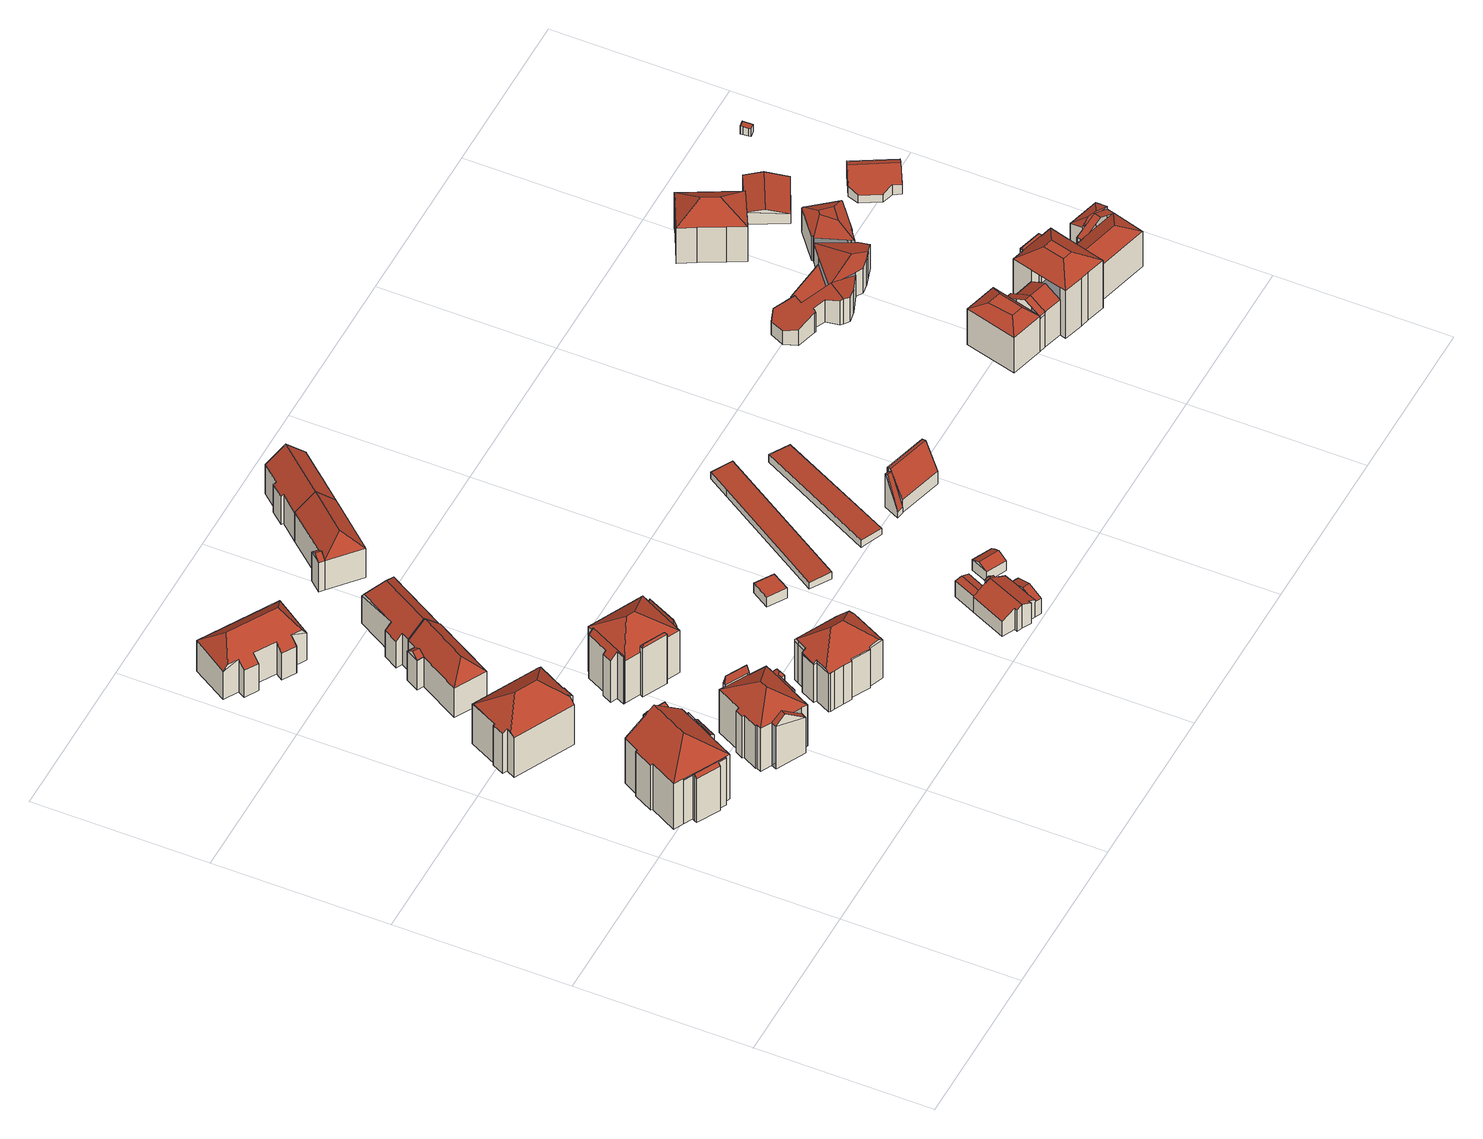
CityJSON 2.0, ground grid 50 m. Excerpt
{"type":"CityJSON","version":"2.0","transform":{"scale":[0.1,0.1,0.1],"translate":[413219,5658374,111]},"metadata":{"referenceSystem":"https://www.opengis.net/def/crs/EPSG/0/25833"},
"CityObjects":{
"building1":{"type":"Building","attributes":{"Gemeindeschluessel":14612000,"Geometrietyp2DReferenz":"3000","function":"31001_9998","roofType":"9999"},"children":["building1-1","building1-2","building1-3","building1-4"]},
"building1-1":{"type":"BuildingPart","attributes":{"Dachtyp_tdc":"tdcHipAndGableRoof","Dachneigung":34.3,"QualitaetDacherkennung":53,"Geometrietyp2DReferenz":"3000","measuredHeight":22.15,"roofType":"5000"},"parents":["building1"],"geometry":[{"type":"MultiSurface","lod":"2","boundaries":[[[0,1,2,3]],[[1,4,5,2]],[[4,6,7,5]],[[6,8,9,7]],[[8,10,9]],[[11,12,13,14]],[[12,15,16,13]],[[17,18,19,20]],[[18,21,22,19]],[[21,23,22]],[[24,25,26]],[[24,27,28,25]],[[27,29,30,28]],[[29,31,32,30]],[[31,0,3,32]],[[27,24,21,18,33]],[[18,17,15,12,11,34,35,33]],[[35,8,6,4,1,0,31,29,27,33]],[[3,2,5,7,9,36,14,13,16,20,19,22,25,28,30,32]]],"semantics":{"surfaces":[{"type":"WallSurface"},{"type":"RoofSurface"},{"type":"GroundSurface"}],"values":[0,0,0,0,0,0,0,0,0,0,0,0,0,0,0,1,1,1,2]}}]},
"building1-2":{"type":"BuildingPart","attributes":{"Dachtyp_tdc":"tdcFreeFormRoof","Dachneigung":65.57,"QualitaetDacherkennung":11,"Geometrietyp2DReferenz":"3000","measuredHeight":20.46,"roofType":"5000"},"parents":["building1"],"geometry":[{"type":"MultiSurface","lod":"2","boundaries":[[[10,37,38,9]],[[37,39,40,38]],[[39,41,11,14,40]],[[42,41,39]],[[43,42,39,37]],[[43,37,10]],[[42,43,10,44,34,41]],[[9,38,40,14,36]]],"semantics":{"surfaces":[{"type":"WallSurface"},{"type":"RoofSurface"},{"type":"GroundSurface"}],"values":[0,0,0,1,1,1,1,2]}}]},
"building1-3":{"type":"BuildingPart","attributes":{"Dachtyp_tdc":"tdcPolyFlatRoof","Dachneigung":37.87,"QualitaetDacherkennung":59,"Geometrietyp2DReferenz":"3000","measuredHeight":16.46,"roofType":"2100"},"parents":["building1"],"geometry":[{"type":"MultiSurface","lod":"2","boundaries":[[[45,17,20]],[[46,16,15]],[[46,47,48,16]],[[47,49,50,48]],[[49,51,52,50]],[[51,53,54,52]],[[53,45,20,54]],[[53,51,49,47,46,45]],[[20,16,48,50,52,54]]],"semantics":{"surfaces":[{"type":"WallSurface"},{"type":"RoofSurface"},{"type":"GroundSurface"}],"values":[0,0,0,0,0,0,0,1,2]}}]},
"building1-4":{"type":"BuildingPart","attributes":{"Dachtyp_tdc":"tdcFreeFormRoof","Dachneigung":58.09,"QualitaetDacherkennung":13,"Geometrietyp2DReferenz":"3000","measuredHeight":16.83,"roofType":"5000"},"parents":["building1"],"geometry":[{"type":"MultiSurface","lod":"2","boundaries":[[[55,56,57,58]],[[56,59,60,57]],[[59,61,62,60]],[[61,26,25,62]],[[23,63,64,22]],[[63,65,66,64]],[[65,67,68,66]],[[67,55,58,68]],[[63,23,26,61,59]],[[59,56,55,67,65,63]],[[58,57,60,62,25,22,64,66,68]]],"semantics":{"surfaces":[{"type":"WallSurface"},{"type":"RoofSurface"},{"type":"GroundSurface"}],"values":[0,0,0,0,0,0,0,0,1,1,2]}}]},
"building2":{"type":"Building","attributes":{"Dachtyp_tdc":"tdcFreeFormRoof","Gemeindeschluessel":14612000,"Dachneigung":36.9,"QualitaetDacherkennung":57,"Geometrietyp2DReferenz":"3000","measuredHeight":19.89,"function":"31001_9998","roofType":"5000"},"geometry":[{"type":"Solid","lod":"2","boundaries":[[[[69,70,71,72]],[[70,73,74,71]],[[73,75,76,74]],[[75,77,78,76]],[[77,79,80,78]],[[79,81,82,80]],[[81,83,84,82]],[[83,85,86,84]],[[85,87,88,86]],[[87,89,90,88]],[[89,91,92,90]],[[91,69,72,92]],[[93,94,77,75,73,70,95]],[[96,97,89,87,85,83,98]],[[91,97,96,93,95,69]],[[96,98,81,79,94,93]],[[70,69,95]],[[79,77,94]],[[91,89,97]],[[83,81,98]],[[72,71,74,76,78,80,82,84,86,88,90,92]]]],"semantics":{"surfaces":[{"type":"WallSurface"},{"type":"RoofSurface"},{"type":"GroundSurface"}],"values":[[0,0,0,0,0,0,0,0,0,0,0,0,1,1,1,1,0,0,0,0,2]]}}]},
"building3":{"type":"Building","attributes":{"Gemeindeschluessel":14612000,"Geometrietyp2DReferenz":"3000","function":"31001_9998","roofType":"9999"},"children":["building3-1","building3-2","building3-3","building3-4"]},
"building3-1":{"type":"BuildingPart","attributes":{"Dachtyp_tdc":"tdcGableRoof","Dachneigung":38.74,"QualitaetDacherkennung":25,"Geometrietyp2DReferenz":"3000","measuredHeight":17.64,"roofType":"3100"},"parents":["building3"],"geometry":[{"type":"MultiSurface","lod":"2","boundaries":[[[99,100,101,102]],[[100,103,104,101]],[[103,100,105]],[[100,99,106,107,105]],[[103,105,107,108]],[[102,101,104,109]]],"semantics":{"surfaces":[{"type":"WallSurface"},{"type":"RoofSurface"},{"type":"GroundSurface"}],"values":[0,0,0,1,1,2]}}]},
"building3-2":{"type":"BuildingPart","attributes":{"Dachtyp_tdc":"tdcFreeFormRoof","Dachneigung":54.78,"QualitaetDacherkennung":10,"Geometrietyp2DReferenz":"3000","measuredHeight":15.28,"roofType":"5000"},"parents":["building3"],"geometry":[{"type":"MultiSurface","lod":"2","boundaries":[[[110,111,112,113]],[[111,114,115,112]],[[114,116,117,115]],[[116,118,119,117]],[[118,120,121,119]],[[122,123,116,114]],[[124,122,114,111]],[[124,111,110]],[[110,120,125,123,122,124]],[[125,118,116,123]],[[118,125,120]],[[121,113,112,115,117,119]]],"semantics":{"surfaces":[{"type":"WallSurface"},{"type":"RoofSurface"},{"type":"GroundSurface"}],"values":[0,0,0,0,0,1,1,1,1,1,0,2]}}]},
"building3-3":{"type":"BuildingPart","attributes":{"Dachtyp_tdc":"tdcHipRoof","Dachneigung":33.52,"QualitaetDacherkennung":64,"Geometrietyp2DReferenz":"3000","measuredHeight":19.81,"roofType":"3200"},"parents":["building3"],"geometry":[{"type":"MultiSurface","lod":"2","boundaries":[[[126,127,128,129]],[[127,130,131,128]],[[130,132,133,131]],[[132,134,135,133]],[[134,136,137,135]],[[136,138,137]],[[139,140,141,142]],[[140,143,113,141]],[[143,110,113]],[[144,121,120]],[[144,145,146,121]],[[145,147,148,146]],[[147,149,99,102,148]],[[108,150,151,109]],[[150,152,153,151]],[[152,154,155,153]],[[154,126,129,155]],[[150,108,106,149,147,145,156]],[[140,139,138,136,134,157]],[[145,144,143,140,157,156]],[[134,132,130,127,126,154,152,150,156,157]],[[129,128,131,133,135,137,142,141,113,121,146,148,102,109,151,153,155]]],"semantics":{"surfaces":[{"type":"WallSurface"},{"type":"RoofSurface"},{"type":"GroundSurface"}],"values":[0,0,0,0,0,0,0,0,0,0,0,0,0,0,0,0,0,1,1,1,1,2]}}]},
"building3-4":{"type":"BuildingPart","attributes":{"Dachtyp_tdc":"tdcFreeFormRoof","Dachneigung":79.55,"QualitaetDacherkennung":17,"Geometrietyp2DReferenz":"3000","measuredHeight":18.16,"roofType":"5000"},"parents":["building3"],"geometry":[{"type":"MultiSurface","lod":"2","boundaries":[[[158,159,160,137,138]],[[159,161,162,160]],[[161,163,139,142,162]],[[164,163,161]],[[165,164,161,159]],[[165,159,158]],[[164,165,158,163]],[[137,160,162,142]]],"semantics":{"surfaces":[{"type":"WallSurface"},{"type":"RoofSurface"},{"type":"GroundSurface"}],"values":[0,0,0,1,1,1,1,2]}}]},
"building4":{"type":"Building","attributes":{"Dachtyp_tdc":"tdcFreeFormRoof","Gemeindeschluessel":14612000,"Dachneigung":40.17,"QualitaetDacherkennung":50,"Geometrietyp2DReferenz":"3000","measuredHeight":16.27,"function":"31001_9998","roofType":"5000"},"geometry":[{"type":"Solid","lod":"2","boundaries":[[[[166,167,168,169]],[[167,170,171,168]],[[170,172,173,171]],[[172,174,175,173]],[[174,176,177,175]],[[176,178,179,177]],[[178,180,181,179]],[[180,182,183,181]],[[182,184,185,183]],[[184,186,187,185]],[[186,188,189,187]],[[188,166,169,189]],[[184,190,191,192]],[[193,194,180,178]],[[191,190,182,180,194]],[[167,166,188,186,192,191,194,193,176,174,172,170]],[[178,176,193]],[[184,182,190]],[[186,184,192]],[[169,168,171,173,175,177,179,181,183,185,187,189]]]],"semantics":{"surfaces":[{"type":"WallSurface"},{"type":"RoofSurface"},{"type":"GroundSurface"}],"values":[[0,0,0,0,0,0,0,0,0,0,0,0,1,1,1,1,0,0,0,2]]}}]},
"building5":{"type":"Building","attributes":{"Gemeindeschluessel":14612000,"Geometrietyp2DReferenz":"3000","function":"31001_9998","roofType":"9999"},"children":["building5-1","building5-2"]},
"building5-1":{"type":"BuildingPart","attributes":{"Dachtyp_tdc":"tdcGableRoof","Dachneigung":36.45,"QualitaetDacherkennung":62,"Geometrietyp2DReferenz":"3000","measuredHeight":11.94,"roofType":"3100"},"parents":["building5"],"geometry":[{"type":"MultiSurface","lod":"2","boundaries":[[[195,196,197,198]],[[196,199,200,197]],[[199,201,202,200]],[[199,203,204,205,201]],[[206,207,204,203,208]],[[196,208,203,199]],[[195,206,208,196]],[[202,198,197,200]]],"semantics":{"surfaces":[{"type":"WallSurface"},{"type":"RoofSurface"},{"type":"GroundSurface"}],"values":[0,0,0,1,1,0,0,2]}}]},
"building5-2":{"type":"BuildingPart","attributes":{"Dachtyp_tdc":"tdcHipAndGableRoof","Dachneigung":44.21,"QualitaetDacherkennung":72,"Geometrietyp2DReferenz":"3000","measuredHeight":15.37,"roofType":"5000"},"parents":["building5"],"geometry":[{"type":"MultiSurface","lod":"2","boundaries":[[[209,210,211,202,201]],[[210,212,213,211]],[[212,214,215,213]],[[214,216,217,215]],[[216,218,219,217]],[[218,206,195,198,219]],[[218,216,220]],[[216,214,212,220]],[[212,210,209,205,207,221,206,218,220]],[[202,211,213,215,217,219,198]]],"semantics":{"surfaces":[{"type":"WallSurface"},{"type":"RoofSurface"},{"type":"GroundSurface"}],"values":[0,0,0,0,0,0,1,1,1,2]}}]},
"building6":{"type":"Building","attributes":{"Gemeindeschluessel":14612000,"Geometrietyp2DReferenz":"3000","function":"31001_9998","roofType":"9999"},"children":["building6-1","building6-2","building6-3","building6-4"]},
"building6-1":{"type":"BuildingPart","attributes":{"Dachtyp_tdc":"tdcPolyFlatRoof","Dachneigung":44.04,"QualitaetDacherkennung":39,"Geometrietyp2DReferenz":"3000","measuredHeight":16.83,"roofType":"2100"},"parents":["building6"],"geometry":[{"type":"MultiSurface","lod":"2","boundaries":[[[222,223,224,225,226]],[[223,227,228,224]],[[227,229,230,228]],[[229,231,232,230]],[[231,233,234,232]],[[233,235,236,234]],[[235,237,238,236]],[[237,239,240,241,238]],[[237,235,233,231,229,227,223,222,239]],[[241,225,224,228,230,232,234,236,238]]],"semantics":{"surfaces":[{"type":"WallSurface"},{"type":"RoofSurface"},{"type":"GroundSurface"}],"values":[0,0,0,0,0,0,0,0,1,2]}}]},
"building6-2":{"type":"BuildingPart","attributes":{"Dachtyp_tdc":"tdcHipRoof","Dachneigung":36.61,"QualitaetDacherkennung":47,"Geometrietyp2DReferenz":"3000","measuredHeight":20.7,"roofType":"3200"},"parents":["building6"],"geometry":[{"type":"MultiSurface","lod":"2","boundaries":[[[242,243,244]],[[243,245,224,244]],[[245,226,225,224]],[[240,246,247,241]],[[246,248,249,247]],[[248,250,251,249]],[[250,252,253,254,251]],[[255,256,257,258,259]],[[256,260,261,257]],[[256,255,252,250,248,262]],[[244,224,225,241,247,249,251,254,258,257,261]],[[246,240,226,263]],[[248,246,263,262]],[[226,245,243,242,260,256,262,263]]],"semantics":{"surfaces":[{"type":"WallSurface"},{"type":"RoofSurface"},{"type":"GroundSurface"}],"values":[0,0,0,0,0,0,0,0,0,1,2,1,1,1]}}]},
"building6-3":{"type":"BuildingPart","attributes":{"Dachtyp_tdc":"tdcFreeFormRoof","Dachneigung":55.48,"QualitaetDacherkennung":5,"Geometrietyp2DReferenz":"3000","measuredHeight":18.05,"roofType":"5000"},"parents":["building6"],"geometry":[{"type":"MultiSurface","lod":"2","boundaries":[[[264,265,266,261]],[[265,267,268,266]],[[267,269,244,268]],[[270,265,264]],[[271,270,264,269]],[[271,269,267]],[[270,271,267,265]],[[244,261,266,268]],[[269,242,244]],[[264,261,260]]],"semantics":{"surfaces":[{"type":"WallSurface"},{"type":"RoofSurface"},{"type":"GroundSurface"}],"values":[0,0,0,1,1,1,1,2,0,0]}}]},
"building6-4":{"type":"BuildingPart","attributes":{"Dachtyp_tdc":"tdcFreeFormRoof","Dachneigung":72.78,"QualitaetDacherkennung":14,"Geometrietyp2DReferenz":"3000","measuredHeight":15.97,"roofType":"5000"},"parents":["building6"],"geometry":[{"type":"MultiSurface","lod":"2","boundaries":[[[272,273,274,275]],[[273,259,258,274]],[[253,272,275,254]],[[276,259,273]],[[277,276,273,272]],[[276,277,253,259]],[[253,277,272]],[[275,274,258,254]]],"semantics":{"surfaces":[{"type":"WallSurface"},{"type":"RoofSurface"},{"type":"GroundSurface"}],"values":[0,0,0,1,1,1,0,2]}}]},
"building7":{"type":"Building","attributes":{"Dachtyp_tdc":"tdcFreeFormRoof","Gemeindeschluessel":14612000,"Dachneigung":44.34,"QualitaetDacherkennung":70,"Geometrietyp2DReferenz":"3000","measuredHeight":15.55,"function":"31001_9998","roofType":"5000"},"geometry":[{"type":"Solid","lod":"2","boundaries":[[[[278,279,280,281]],[[279,282,283,280]],[[282,284,285,283]],[[284,286,287,285]],[[286,288,289,287]],[[288,290,291,289]],[[290,292,293,291]],[[292,278,281,293]],[[294,286,284,295]],[[296,294,295,282,279,278,292,290]],[[288,286,294,296]],[[284,282,295]],[[290,288,296]],[[281,280,283,285,287,289,291,293]]]],"semantics":{"surfaces":[{"type":"WallSurface"},{"type":"RoofSurface"},{"type":"GroundSurface"}],"values":[[0,0,0,0,0,0,0,0,1,1,1,0,0,2]]}}]},
"building8":{"type":"Building","attributes":{"Dachtyp_tdc":"tdcFreeFormRoof","Gemeindeschluessel":14612000,"Dachneigung":39.43,"QualitaetDacherkennung":50,"Geometrietyp2DReferenz":"3000","measuredHeight":19.78,"function":"31001_9998","roofType":"5000"},"geometry":[{"type":"Solid","lod":"2","boundaries":[[[[297,298,299,300]],[[298,301,302,299]],[[301,303,304,302]],[[303,305,306,304]],[[305,307,308,306]],[[307,309,310,308]],[[309,311,312,310]],[[311,313,314,312]],[[313,315,316,314]],[[315,317,318,316]],[[317,319,320,318]],[[319,321,322,320]],[[321,323,324,322]],[[323,325,326,324]],[[325,327,328,326]],[[327,329,330,328]],[[329,331,332,330]],[[331,297,300,332]],[[333,334,335,336,337,338,339,340]],[[341,342,343,344,345]],[[344,343,333,340,346,347,348,325,323,349,350,351]],[[352,353,354,334,333,343,342]],[[305,335,334,354,307]],[[307,354,353,309]],[[309,353,352,311]],[[311,352,342,341,313]],[[315,345,344,351,317]],[[317,351,350,319]],[[319,350,349,321]],[[321,349,323]],[[325,348,327]],[[327,348,347,329]],[[329,347,346,331]],[[331,346,340,339,297]],[[313,341,345,315]],[[297,339,338,298]],[[298,338,337,301]],[[301,337,336,303]],[[303,336,335,305]],[[300,299,302,304,306,308,310,312,314,316,318,320,322,324,326,328,330,332]]]],"semantics":{"surfaces":[{"type":"WallSurface"},{"type":"RoofSurface"},{"type":"GroundSurface"}],"values":[[0,0,0,0,0,0,0,0,0,0,0,0,0,0,0,0,0,0,1,1,1,1,0,0,0,0,0,0,0,0,0,0,0,0,0,0,0,0,0,2]]}}]},
"building9":{"type":"Building","attributes":{"Gemeindeschluessel":14612000,"Geometrietyp2DReferenz":"3000","function":"31001_9998","roofType":"9999"},"children":["building9-1","building9-2"]},
"building9-1":{"type":"BuildingPart","attributes":{"Dachtyp_tdc":"tdcGableRoof","Dachneigung":36.51,"QualitaetDacherkennung":55,"Geometrietyp2DReferenz":"3000","measuredHeight":11.81,"roofType":"3100"},"parents":["building9"],"geometry":[{"type":"MultiSurface","lod":"2","boundaries":[[[355,356,357,358]],[[359,360,361,362,363]],[[360,355,358,361]],[[359,364,356,365]],[[355,360,366]],[[356,355,366,365]],[[360,359,365,366]],[[358,357,362,361]]],"semantics":{"surfaces":[{"type":"WallSurface"},{"type":"RoofSurface"},{"type":"GroundSurface"}],"values":[0,0,0,0,0,1,1,2]}}]},
"building9-2":{"type":"BuildingPart","attributes":{"Dachtyp_tdc":"tdcHipAndGableRoof","Dachneigung":42.25,"QualitaetDacherkennung":76,"Geometrietyp2DReferenz":"3000","measuredHeight":15.38,"roofType":"5000"},"parents":["building9"],"geometry":[{"type":"MultiSurface","lod":"2","boundaries":[[[367,363,362,368]],[[369,370,371,357,356]],[[370,372,373,371]],[[372,367,368,373]],[[363,367,374]],[[367,372,375,374]],[[370,369,363,374,375]],[[363,369,364]],[[370,375,372]],[[368,362,357,371,373]]],"semantics":{"surfaces":[{"type":"WallSurface"},{"type":"RoofSurface"},{"type":"GroundSurface"}],"values":[0,0,0,0,1,1,1,0,0,2]}}]},
"building10":{"type":"Building","attributes":{"Dachtyp_tdc":"tdcPolyFlatRoof","Gemeindeschluessel":14612000,"Dachneigung":0,"QualitaetDacherkennung":80,"Geometrietyp2DReferenz":"3000","measuredHeight":3.39,"function":"31001_9998","roofType":"1000"},"geometry":[{"type":"Solid","lod":"2","boundaries":[[[[376,377,378,379]],[[377,380,381,378]],[[380,382,383,381]],[[382,376,379,383]],[[382,380,377,376]],[[379,378,381,383]]]],"semantics":{"surfaces":[{"type":"WallSurface"},{"type":"RoofSurface"},{"type":"GroundSurface"}],"values":[[0,0,0,0,1,2]]}}]},
"building11":{"type":"Building","attributes":{"name":"Kraszewski-Museum","Gemeindeschluessel":14612000,"Geometrietyp2DReferenz":"3000","function":"31001_3034","roofType":"9999"},"children":["building11-1","building11-2","building11-3","building11-4"]},
"building11-1":{"type":"BuildingPart","attributes":{"Dachtyp_tdc":"tdcGableRoof","Dachneigung":18.28,"QualitaetDacherkennung":75,"Geometrietyp2DReferenz":"3000","measuredHeight":6.16,"roofType":"3100"},"parents":["building11"],"geometry":[{"type":"MultiSurface","lod":"2","boundaries":[[[384,385,386,387,388]],[[385,389,390,386]],[[389,391,392,390]],[[389,385,393]],[[385,384,394,395,393]],[[391,389,393,395]],[[387,386,390,392]]],"semantics":{"surfaces":[{"type":"WallSurface"},{"type":"RoofSurface"},{"type":"GroundSurface"}],"values":[0,0,0,0,1,1,2]}}]},
"building11-2":{"type":"BuildingPart","attributes":{"Dachtyp_tdc":"tdcGableRoof","Dachneigung":26.79,"QualitaetDacherkennung":53,"Geometrietyp2DReferenz":"3000","measuredHeight":6.87,"roofType":"3100"},"parents":["building11"],"geometry":[{"type":"MultiSurface","lod":"2","boundaries":[[[396,397,398,399]],[[397,400,401,398]],[[400,402,403,401]],[[400,397,404]],[[397,396,405,406,404]],[[402,400,404,406]],[[399,398,401,403,407]]],"semantics":{"surfaces":[{"type":"WallSurface"},{"type":"RoofSurface"},{"type":"GroundSurface"}],"values":[0,0,0,0,1,1,2]}}]},
"building11-3":{"type":"BuildingPart","attributes":{"Dachtyp_tdc":"tdcGableRoof","Dachneigung":18.6,"QualitaetDacherkennung":83,"Geometrietyp2DReferenz":"3000","measuredHeight":6.96,"roofType":"3100"},"parents":["building11"],"geometry":[{"type":"MultiSurface","lod":"2","boundaries":[[[408,409,410,411]],[[409,412,413,410]],[[414,408,411,415]],[[416,417,418,419,420]],[[412,409,420,419,421]],[[414,417,416,408]],[[408,416,420,409]],[[411,410,413,415]]],"semantics":{"surfaces":[{"type":"WallSurface"},{"type":"RoofSurface"},{"type":"GroundSurface"}],"values":[0,0,0,1,1,0,0,2]}}]},
"building11-4":{"type":"BuildingPart","attributes":{"Dachtyp_tdc":"tdcGableRoof","Dachneigung":29.35,"QualitaetDacherkennung":58,"Geometrietyp2DReferenz":"3000","measuredHeight":8.42,"roofType":"3100"},"parents":["building11"],"geometry":[{"type":"MultiSurface","lod":"2","boundaries":[[[422,388,387,423]],[[424,425,399,392,391]],[[425,426,405,407,399]],[[427,403,402]],[[427,428,429,403]],[[428,430,417,414,415,429]],[[431,432,433,413,412]],[[432,434,435,433]],[[434,436,437,435]],[[436,438,439,437]],[[438,440,441,439]],[[440,422,423,441]],[[436,434,432,431,421,418,430,428,427,426]],[[426,425,424,394,442,388,422,440,438,436]],[[423,387,392,399,407,403,429,415,413,433,435,437,439,441]]],"semantics":{"surfaces":[{"type":"WallSurface"},{"type":"RoofSurface"},{"type":"GroundSurface"}],"values":[0,0,0,0,0,0,0,0,0,0,0,0,1,1,2]}}]},
"building12":{"type":"Building","attributes":{"Dachtyp_tdc":"tdcGableRoof","Gemeindeschluessel":14612000,"Dachneigung":41.98,"QualitaetDacherkennung":82,"Geometrietyp2DReferenz":"3000","measuredHeight":15.32,"function":"31001_9998","roofType":"3100"},"geometry":[{"type":"Solid","lod":"2","boundaries":[[[[443,444,445,446]],[[444,372,373,445]],[[372,447,448,373]],[[447,449,371,448]],[[449,450,451,371]],[[450,452,453,451]],[[452,454,455,453]],[[454,456,457,455]],[[456,458,459,457]],[[458,460,461,459]],[[460,462,463,461]],[[462,464,465,463]],[[464,443,446,465]],[[460,458,456,454,452,450,449,447]],[[447,372,444,443,464,462,460]],[[446,445,373,448,371,451,453,455,457,459,461,463,465]]]],"semantics":{"surfaces":[{"type":"WallSurface"},{"type":"RoofSurface"},{"type":"GroundSurface"}],"values":[[0,0,0,0,0,0,0,0,0,0,0,0,0,1,1,2]]}}]},
"building13":{"type":"Building","attributes":{"Dachtyp_tdc":"tdcFreeFormRoof","Gemeindeschluessel":14612000,"Dachneigung":25.83,"QualitaetDacherkennung":80,"Geometrietyp2DReferenz":"3000","measuredHeight":4.92,"function":"31001_9998","roofType":"5000"},"geometry":[{"type":"Solid","lod":"2","boundaries":[[[[466,467,468,469]],[[467,470,471,468]],[[470,472,473,471]],[[472,474,475,473]],[[474,466,469,475]],[[472,470,467,476,477]],[[474,477,476,466]],[[467,466,476]],[[474,472,477]],[[469,468,471,473,475]]]],"semantics":{"surfaces":[{"type":"WallSurface"},{"type":"RoofSurface"},{"type":"GroundSurface"}],"values":[[0,0,0,0,0,1,1,0,0,2]]}}]},
"building14":{"type":"Building","attributes":{"Dachtyp_tdc":"tdcPolyFlatRoof","Gemeindeschluessel":14612000,"Dachneigung":3.58,"QualitaetDacherkennung":70,"Geometrietyp2DReferenz":"3000","measuredHeight":2.67,"function":"31001_2463","roofType":"2100"},"geometry":[{"type":"Solid","lod":"2","boundaries":[[[[478,479,480,481]],[[479,482,483,480]],[[482,484,485,483]],[[484,486,487,485]],[[486,478,481,487]],[[486,484,482,479,478]],[[481,480,483,485,487]]]],"semantics":{"surfaces":[{"type":"WallSurface"},{"type":"RoofSurface"},{"type":"GroundSurface"}],"values":[[0,0,0,0,0,1,2]]}}]},
"building15":{"type":"Building","attributes":{"Dachtyp_tdc":"tdcGableRoof","Gemeindeschluessel":14612000,"Dachneigung":69.87,"QualitaetDacherkennung":7,"Geometrietyp2DReferenz":"3000","measuredHeight":12.23,"function":"31001_9998","roofType":"3100"},"geometry":[{"type":"Solid","lod":"2","boundaries":[[[[488,489,490,491]],[[489,492,493,490]],[[492,494,495,493]],[[494,488,491,495]],[[492,489,496]],[[488,494,497]],[[489,488,497,496]],[[494,492,496,497]],[[491,490,493,495]]]],"semantics":{"surfaces":[{"type":"WallSurface"},{"type":"RoofSurface"},{"type":"GroundSurface"}],"values":[[0,0,0,0,0,0,1,1,2]]}}]},
"building16":{"type":"Building","attributes":{"Dachtyp_tdc":"tdcPolyFlatRoof","Gemeindeschluessel":14612000,"Dachneigung":3.78,"QualitaetDacherkennung":59,"Geometrietyp2DReferenz":"3000","measuredHeight":2.61,"function":"31001_2463","roofType":"2100"},"geometry":[{"type":"Solid","lod":"2","boundaries":[[[[498,499,500,501]],[[499,502,503,500]],[[502,504,505,503]],[[504,498,501,505]],[[504,502,499,498]],[[501,500,503,505]]]],"semantics":{"surfaces":[{"type":"WallSurface"},{"type":"RoofSurface"},{"type":"GroundSurface"}],"values":[[0,0,0,0,1,2]]}}]},
"building17":{"type":"Building","attributes":{"Dachtyp_tdc":"tdcGableRoof","Gemeindeschluessel":14612000,"Dachneigung":64.81,"QualitaetDacherkennung":3,"Geometrietyp2DReferenz":"3000","measuredHeight":12.89,"function":"31001_9998","roofType":"3100"},"geometry":[{"type":"Solid","lod":"2","boundaries":[[[[506,507,508,509]],[[507,510,511,508]],[[510,512,513,511]],[[512,514,515,513]],[[514,516,517,515]],[[516,518,519,517]],[[518,506,509,519]],[[514,512,510,507,506]],[[506,518,516,514]],[[509,508,511,513,515,517,519]]]],"semantics":{"surfaces":[{"type":"WallSurface"},{"type":"RoofSurface"},{"type":"GroundSurface"}],"values":[[0,0,0,0,0,0,0,1,1,2]]}}]},
"building18":{"type":"Building","attributes":{"name":"Freie Waldorfschule Dresden","Gemeindeschluessel":14612000,"Geometrietyp2DReferenz":"3000","function":"31001_3021","roofType":"9999"},"children":["building18-1","building18-2","building18-3","building18-4"]},
"building18-1":{"type":"BuildingPart","attributes":{"Dachtyp_tdc":"tdcCutTentRoof","Dachneigung":12.97,"QualitaetDacherkennung":52,"Geometrietyp2DReferenz":"3000","measuredHeight":9.99,"roofType":"9999"},"parents":["building18"],"geometry":[{"type":"MultiSurface","lod":"2","boundaries":[[[520,521,522,523]],[[521,524,525,522]],[[524,526,527,528,525]],[[529,530,531,532,533]],[[530,534,535,531]],[[534,536,537,535]],[[536,538,539,537]],[[538,540,541,539]],[[540,520,523,541]],[[526,524,521,520,540,542,543]],[[529,526,543,544]],[[538,536,534,530,529,544,545]],[[540,538,545,542]],[[545,544,543,542]],[[523,522,525,528,532,531,535,537,539,541]]],"semantics":{"surfaces":[{"type":"WallSurface"},{"type":"RoofSurface"},{"type":"GroundSurface"}],"values":[0,0,0,0,0,0,0,0,0,1,1,1,1,1,2]}}]},
"building18-2":{"type":"BuildingPart","attributes":{"Dachtyp_tdc":"tdcFreeFormRoof","Dachneigung":15.98,"QualitaetDacherkennung":32,"Geometrietyp2DReferenz":"3000","measuredHeight":9.41,"roofType":"5000"},"parents":["building18"],"geometry":[{"type":"MultiSurface","lod":"2","boundaries":[[[546,547,548,549]],[[547,550,551,548]],[[550,552,553,551]],[[552,554,555,556,553]],[[557,533,532,558,559]],[[527,560,561,528]],[[560,546,549,561]],[[533,557,562,563]],[[562,564,565,554,552,550,547,563]],[[547,546,560,527,533,563]],[[549,548,551,553,556,566,567,558,532,528,561]]],"semantics":{"surfaces":[{"type":"WallSurface"},{"type":"RoofSurface"},{"type":"GroundSurface"}],"values":[0,0,0,0,0,0,0,1,1,1,2]}}]},
"building18-3":{"type":"BuildingPart","attributes":{"Dachtyp_tdc":"tdcFreeFormRoof","Dachneigung":13.75,"QualitaetDacherkennung":16,"Geometrietyp2DReferenz":"3000","measuredHeight":8.75,"roofType":"5000"},"parents":["building18"],"geometry":[{"type":"MultiSurface","lod":"2","boundaries":[[[568,569,570,571]],[[569,572,573,570]],[[572,574,575,573]],[[574,576,577,575]],[[576,578,579,577]],[[578,580,581,579]],[[580,582,583,584,581]],[[555,585,586,556]],[[585,587,588,586]],[[587,589,590,588]],[[589,591,592,590]],[[591,593,594,592]],[[593,568,571,594]],[[589,587,585,555,565,595]],[[595,596,582,580,578,576,574,572,569,568,593,591,589]],[[571,570,573,575,577,579,581,584,597,567,566,556,586,588,590,592,594]]],"semantics":{"surfaces":[{"type":"WallSurface"},{"type":"RoofSurface"},{"type":"GroundSurface"}],"values":[0,0,0,0,0,0,0,0,0,0,0,0,0,1,1,2]}}]},
"building18-4":{"type":"BuildingPart","attributes":{"Dachtyp_tdc":"tdcPolyFlatRoof","Dachneigung":0,"QualitaetDacherkennung":41,"Geometrietyp2DReferenz":"3000","measuredHeight":4.04,"roofType":"1000"},"parents":["building18"],"geometry":[{"type":"MultiSurface","lod":"2","boundaries":[[[583,598,599,584]],[[598,559,558,599]],[[559,598,583,600,601]],[[567,597,584,599,558]]],"semantics":{"surfaces":[{"type":"WallSurface"},{"type":"RoofSurface"},{"type":"GroundSurface"}],"values":[0,0,1,2]}}]},
"building19":{"type":"Building","attributes":{"name":"Freie Waldorfschule Dresden","Gemeindeschluessel":14612000,"Geometrietyp2DReferenz":"3000","function":"31001_3021","roofType":"9999"},"children":["building19-1","building19-2","building19-3","building19-4","building19-5","building19-6","building19-7","building19-8"]},
"building19-1":{"type":"BuildingPart","attributes":{"Dachtyp_tdc":"tdcCutTentRoof","Dachneigung":32.96,"QualitaetDacherkennung":78,"Geometrietyp2DReferenz":"3000","measuredHeight":20.42,"roofType":"9999"},"parents":["building19"],"geometry":[{"type":"MultiSurface","lod":"2","boundaries":[[[602,603,604,605]],[[603,606,607,608,609,604]],[[610,611,612]],[[610,613,614,611]],[[613,615,616,614]],[[615,617,618,616]],[[617,619,620,618]],[[619,621,622,620]],[[621,623,622]],[[624,625,626]],[[624,627,628,625]],[[627,629,630,628]],[[613,610,606,603,631,632]],[[619,617,615,613,632,633]],[[627,624,621,619,633,634]],[[603,602,629,627,634,631]],[[634,633,632,631]],[[605,604,609,611,614,616,618,620,622,625,628,630]]],"semantics":{"surfaces":[{"type":"WallSurface"},{"type":"RoofSurface"},{"type":"GroundSurface"}],"values":[0,0,0,0,0,0,0,0,0,0,0,0,1,1,1,1,1,2]}}]},
"building19-2":{"type":"BuildingPart","attributes":{"Dachtyp_tdc":"tdcGableRoof","Dachneigung":25,"QualitaetDacherkennung":57,"Geometrietyp2DReferenz":"3000","measuredHeight":14.85,"roofType":"3100"},"parents":["building19"],"geometry":[{"type":"MultiSurface","lod":"2","boundaries":[[[635,636,637,638]],[[639,640,641,642]],[[643,635,638,644]],[[643,645,646,647,648,649,650,635]],[[651,652,648,647,653,654]],[[639,651,654,655,640]],[[635,650,636]],[[638,637,642,641,644]]],"semantics":{"surfaces":[{"type":"WallSurface"},{"type":"RoofSurface"},{"type":"GroundSurface"}],"values":[0,0,0,1,1,0,0,2]}}]},
"building19-3":{"type":"BuildingPart","attributes":{"Dachtyp_tdc":"tdcGableRoof","Dachneigung":28.77,"QualitaetDacherkennung":64,"Geometrietyp2DReferenz":"3000","measuredHeight":15.07,"roofType":"3100"},"parents":["building19"],"geometry":[{"type":"MultiSurface","lod":"2","boundaries":[[[623,656,657,658,622]],[[659,626,625,660,661]],[[659,662,663,664,626]],[[623,664,663,665,656]],[[625,622,658,660]]],"semantics":{"surfaces":[{"type":"WallSurface"},{"type":"RoofSurface"},{"type":"GroundSurface"}],"values":[0,0,1,1,2]}}]},
"building19-4":{"type":"BuildingPart","attributes":{"Dachtyp_tdc":"tdcHipAndGableRoof","Dachneigung":28.54,"QualitaetDacherkennung":67,"Geometrietyp2DReferenz":"3000","measuredHeight":15.05,"roofType":"5000"},"parents":["building19"],"geometry":[{"type":"MultiSurface","lod":"2","boundaries":[[[608,666,643,644,609]],[[655,667,668,641,640]],[[667,612,611,668]],[[667,654,669]],[[670,607,671,669,654,653,646]],[[667,669,671,612]],[[608,607,670,666]],[[655,654,667]],[[609,644,641,668,611]]],"semantics":{"surfaces":[{"type":"WallSurface"},{"type":"RoofSurface"},{"type":"GroundSurface"}],"values":[0,0,0,1,1,1,0,0,2]}}]},
"building19-5":{"type":"BuildingPart","attributes":{"Dachtyp_tdc":"tdcHipRoof","Dachneigung":24.34,"QualitaetDacherkennung":44,"Geometrietyp2DReferenz":"3000","measuredHeight":13.82,"roofType":"3200"},"parents":["building19"],"geometry":[{"type":"MultiSurface","lod":"2","boundaries":[[[672,673,674,675]],[[673,676,651,639,642,674]],[[677,672,675,637,636,650]],[[676,673,678]],[[672,677,679]],[[673,672,679,678]],[[677,649,652,676,678,679]],[[675,674,642,637]]],"semantics":{"surfaces":[{"type":"WallSurface"},{"type":"RoofSurface"},{"type":"GroundSurface"}],"values":[0,0,0,1,1,1,1,2]}}]},
"building19-6":{"type":"BuildingPart","attributes":{"Dachtyp_tdc":"tdcGableRoof","Dachneigung":28.07,"QualitaetDacherkennung":64,"Geometrietyp2DReferenz":"3000","measuredHeight":15.05,"roofType":"3100"},"parents":["building19"],"geometry":[{"type":"MultiSurface","lod":"2","boundaries":[[[680,661,660,681]],[[657,682,683,658]],[[684,680,681,685]],[[684,686,687,663,662,659,680]],[[688,665,663,687,689,690]],[[657,656,688,690,682]],[[680,659,661]],[[681,660,658,683,685]]],"semantics":{"surfaces":[{"type":"WallSurface"},{"type":"RoofSurface"},{"type":"GroundSurface"}],"values":[0,0,0,1,1,0,0,2]}}]},
"building19-7":{"type":"BuildingPart","attributes":{"Dachtyp_tdc":"tdcFreeFormRoof","Dachneigung":33.21,"QualitaetDacherkennung":24,"Geometrietyp2DReferenz":"3000","measuredHeight":17.4,"roofType":"5000"},"parents":["building19"],"geometry":[{"type":"MultiSurface","lod":"2","boundaries":[[[691,692,693,630,629]],[[692,694,695,693]],[[694,696,602,605,695]],[[697,696,694]],[[698,697,694,692]],[[698,692,691]],[[697,698,691,696]],[[630,693,695,605]]],"semantics":{"surfaces":[{"type":"WallSurface"},{"type":"RoofSurface"},{"type":"GroundSurface"}],"values":[0,0,0,1,1,1,1,2]}}]},
"building19-8":{"type":"BuildingPart","attributes":{"Dachtyp_tdc":"tdcCutTentRoof","Dachneigung":26.59,"QualitaetDacherkennung":57,"Geometrietyp2DReferenz":"3000","measuredHeight":14.57,"roofType":"9999"},"parents":["building19"],"geometry":[{"type":"MultiSurface","lod":"2","boundaries":[[[699,700,683,682,690]],[[699,701,702,700]],[[701,703,704,702]],[[699,690,705,706]],[[701,699,706,707]],[[703,701,707,708]],[[690,689,686,703,708,705]],[[708,707,706,705]],[[683,700,702,704,685]]],"semantics":{"surfaces":[{"type":"WallSurface"},{"type":"RoofSurface"},{"type":"GroundSurface"}],"values":[0,0,0,1,1,1,1,1,2]}}]},
"building20":{"type":"Building","attributes":{"Dachtyp_tdc":"tdcHipRoof","Gemeindeschluessel":14612000,"Dachneigung":33.39,"QualitaetDacherkennung":67,"Geometrietyp2DReferenz":"3000","measuredHeight":16.56,"function":"31001_9998","roofType":"3200"},"geometry":[{"type":"Solid","lod":"2","boundaries":[[[[709,710,711,712]],[[710,713,714,711]],[[713,715,716,714]],[[715,717,718,716]],[[717,719,720,718]],[[719,721,722,720]],[[721,723,724,722]],[[723,725,726,724]],[[725,727,728,726]],[[727,729,730,728]],[[729,709,712,730]],[[721,719,717,715,713,710,709,731]],[[725,723,732]],[[709,729,727,725,732,731]],[[723,721,731,732]],[[712,711,714,716,718,720,722,724,726,728,730]]]],"semantics":{"surfaces":[{"type":"WallSurface"},{"type":"RoofSurface"},{"type":"GroundSurface"}],"values":[[0,0,0,0,0,0,0,0,0,0,0,1,1,1,1,2]]}}]},
"building21":{"type":"Building","attributes":{"Dachtyp_tdc":"tdcGableRoof","Gemeindeschluessel":14612000,"Dachneigung":15.94,"QualitaetDacherkennung":59,"Geometrietyp2DReferenz":"3000","measuredHeight":5.23,"function":"31001_9998","roofType":"3100"},"geometry":[{"type":"Solid","lod":"2","boundaries":[[[[733,734,735,736]],[[734,737,738,735]],[[737,739,740,738]],[[739,733,736,740]],[[737,734,741]],[[733,739,742]],[[734,733,742,741]],[[739,737,741,742]],[[736,735,738,740]]]],"semantics":{"surfaces":[{"type":"WallSurface"},{"type":"RoofSurface"},{"type":"GroundSurface"}],"values":[[0,0,0,0,0,0,1,1,2]]}}]},
"building22":{"type":"Building","attributes":{"Dachtyp_tdc":"tdcFreeFormRoof","Gemeindeschluessel":14612000,"Dachneigung":19.77,"QualitaetDacherkennung":67,"Geometrietyp2DReferenz":"3000","measuredHeight":5.55,"function":"31001_9998","roofType":"5000"},"geometry":[{"type":"Solid","lod":"2","boundaries":[[[[743,744,745,746]],[[744,747,748,745]],[[747,749,750,748]],[[749,751,752,750]],[[751,753,754,752]],[[753,755,756,754]],[[755,743,746,756]],[[757,751,749,758]],[[755,753,757,758,747,744,743]],[[753,751,757]],[[749,747,758]],[[746,745,748,750,752,754,756]]]],"semantics":{"surfaces":[{"type":"WallSurface"},{"type":"RoofSurface"},{"type":"GroundSurface"}],"values":[[0,0,0,0,0,0,0,1,1,0,0,2]]}}]},
"building23":{"type":"Building","attributes":{"Dachtyp_tdc":"tdcPolyFlatRoof","Gemeindeschluessel":14612000,"Dachneigung":9.03,"QualitaetDacherkennung":40,"Geometrietyp2DReferenz":"3000","measuredHeight":3,"function":"31001_9998","roofType":"2100"},"geometry":[{"type":"Solid","lod":"2","boundaries":[[[[759,760,761,762]],[[760,763,764,761]],[[763,765,766,764]],[[765,767,768,766]],[[767,769,770,768]],[[767,765,763,760,759,769]],[[770,762,761,764,766,768]],[[769,759,762,770]]]],"semantics":{"surfaces":[{"type":"WallSurface"},{"type":"RoofSurface"},{"type":"GroundSurface"}],"values":[[0,0,0,0,0,1,2,0]]}}]}
},
"vertices":[
[141,631,201],[146,629,204],[146,629,44],[141,631,44],[170,674,204],[170,674,44],[196,660,225],[196,660,44],[228,644,249],[228,644,44],[228,644,235],[289,612,232],[325,592,202],[325,592,44],[289,612,44],[313,569,202],[313,569,44],[269,485,202],[232,415,202],[232,415,44],[269,485,44],[215,424,202],[215,424,44],[215,424,199],[103,482,204],[103,482,44],[103,482,199],[76,496,204],[76,496,44],[117,573,204],[117,573,44],[112,576,201],[112,576,44],[193,524,266],[286,613,235],[250,632,266],[250,632,44],
[234,655,235],[234,655,44],[295,623,235],[295,623,44],[289,612,235],[286,620,249],[237,646,249],[250,632,235],
[269,485,209],[313,569,209],[300,544,209],[300,544,44],[308,540,202],[308,540,44],[306,537,202],[306,537,44],[277,480,202],[277,480,44],
[186,420,199],[122,454,199],[122,454,44],[186,420,44],[126,461,212],[126,461,44],[129,468,199],[129,468,44],[211,416,212],[211,416,44],[210,414,208],[210,414,44],[189,425,208],[189,425,44],
[68,932,184],[81,958,194],[81,958,44],[68,932,44],[69,964,184],[69,964,44],[86,998,184],[86,998,44],[90,996,187],[90,996,44],[132,1078,184],[132,1078,44],[319,983,184],[319,983,44],[275,897,188],[275,897,44],[280,895,184],[280,895,44],[264,864,184],[264,864,44],[250,871,197],[250,871,44],[238,847,184],[238,847,44],[161,975,243],[130,1073,187],[75,945,194],[225,943,243],[246,863,197],[318,979,187],
[468,329,169],[460,314,169],[460,314,43],[468,329,43],[378,357,193],[378,357,43],[404,344,220],[444,342,190],[411,358,220],[385,372,193],[385,372,43],
[554,455,182],[571,446,182],[571,446,43],[554,455,43],[558,420,182],[558,420,43],[549,425,182],[549,425,43],[523,375,182],[523,375,43],[514,379,182],[514,379,43],[554,433,196],[547,431,189],[558,442,196],[518,377,189],
[380,446,192],[376,449,188],[376,449,43],[380,446,43],[389,473,188],[389,473,43],[396,469,194],[396,469,43],[433,540,194],[433,540,43],[449,531,194],[449,531,43],[449,531,193],[515,497,191],[562,472,189],[562,472,43],[515,497,43],[554,455,189],[514,379,189],[484,321,189],[484,321,43],[468,330,190],[468,330,43],[468,329,189],[354,388,194],[354,388,43],[361,402,194],[361,402,43],[358,404,192],[358,404,43],[450,418,241],[461,439,241],
[449,531,199],[454,540,199],[454,540,43],[520,505,199],[520,505,43],[515,497,199],[513,503,225],[456,533,225],
[132,1604,133],[145,1625,153],[145,1625,39],[132,1604,39],[85,1661,153],[85,1661,39],[73,1640,134],[73,1640,39],[36,1662,134],[36,1662,39],[48,1683,154],[48,1683,39],[7,1707,136],[7,1707,39],[68,1809,148],[68,1809,39],[283,1682,148],[283,1682,39],[222,1579,135],[222,1579,39],[182,1602,153],[182,1602,39],[170,1582,133],[170,1582,39],[283,1681,148],[212,1652,202],[210,1585,153],[20,1700,154],[77,1731,202],
[261,1274,144],[243,1284,144],[243,1284,42],[261,1274,42],[264,1321,144],[264,1321,42],[283,1311,144],[283,1311,42],[253,1301,161],[271,1291,161],[281,1308,147],[261,1274,146],[262,1274,147],[243,1284,146],
[283,1311,147],[296,1334,147],[296,1334,42],[340,1309,195],[340,1309,42],[381,1286,149],[381,1286,42],[281,1110,149],[281,1110,42],[195,1159,146],[195,1159,42],[259,1170,195],[261,1274,147],
[420,796,212],[421,796,212],[421,796,44],[420,796,44],[420,796,193],[418,797,209],[418,797,44],[429,820,209],[429,820,44],[410,829,189],[410,829,44],[424,857,189],[424,857,44],[432,853,198],[432,853,44],[463,915,198],[463,915,44],[476,909,212],[476,909,201],[476,909,44],
[466,774,194],[466,774,193],[466,774,44],[421,796,193],[485,927,202],[485,927,44],[640,850,202],[640,850,44],[631,833,201],[631,833,44],[631,832,201],[631,832,182],[631,832,44],[589,742,195],[578,719,194],[578,719,44],[589,742,44],[589,742,182],[535,740,194],[535,740,44],[539,824,251],[514,836,251],
[535,740,217],[530,731,217],[530,731,44],[461,765,217],[461,765,44],[466,774,217],[528,738,224],[468,767,224],
[643,827,182],[600,737,182],[600,737,44],[643,827,44],[597,745,201],[637,830,203],
[292,1365,132],[316,1407,133],[316,1407,40],[292,1365,40],[333,1398,151],[333,1398,40],[397,1510,135],[397,1510,40],[482,1462,146],[482,1462,40],[381,1286,146],[381,1286,40],[296,1334,150],[296,1334,40],[309,1356,150],[309,1356,40],[419,1453,195],[392,1501,151],[337,1311,195],
[643,371,170],[634,376,170],[634,376,36],[643,371,36],[655,417,170],[655,417,36],[665,412,170],[665,412,36],[680,440,170],[680,440,36],[687,454,170],[687,454,36],[803,394,170],[803,394,36],[813,390,170],[813,390,36],[826,356,170],[826,356,36],[786,258,170],[786,258,36],[743,275,170],[743,275,36],[742,271,170],[742,271,36],[688,299,170],[688,299,36],[685,295,170],[685,295,36],[663,306,171],[663,306,36],[637,319,170],[637,319,36],[625,325,170],[625,325,36],[621,328,170],[621,328,36],[714,367,234],[682,445,187],[680,440,187],[665,412,185],[655,417,176],[634,376,173],[643,371,181],[626,337,179],[826,356,184],[822,368,192],[749,349,234],[776,262,180],[786,258,171],[621,328,171],[625,325,171],[637,319,171],[688,299,175],[742,271,174],[743,275,177],[813,390,178],[803,394,179],[687,454,178],
[480,1688,139],[493,1677,139],[493,1677,37],[480,1688,37],[464,1644,141],[451,1655,141],[451,1655,37],[464,1644,37],[464,1644,140],[477,1658,140],[478,1660,155],[465,1671,155],
[548,1571,140],[548,1571,37],[493,1677,140],[585,1785,140],[585,1785,37],[669,1712,140],[669,1712,37],[531,1635,191],[628,1748,191],
[963,642,76],[932,591,76],[932,591,42],[963,642,42],[881,623,76],[881,623,42],[912,674,76],[912,674,42],
[1116,166,65],[1145,229,65],[1145,229,10],[1116,166,10],[1116,166,62],[1184,210,63],[1184,210,10],[1155,148,63],[1155,148,10],[1163,220,71],[1125,162,68],[1134,158,71],
[1166,143,73],[1175,161,73],[1175,161,10],[1166,143,10],[1198,149,71],[1198,149,10],[1190,131,71],[1190,131,10],[1185,156,78],[1166,142,73],[1177,138,78],[1166,142,10],
[1223,92,63],[1184,10,63],[1184,10,10],[1223,92,10],[1166,18,63],[1166,18,10],[1202,103,63],[1202,103,10],[1223,92,64],[1202,103,64],[1194,84,71],[1185,62,79],[1205,53,79],[1175,40,71],
[1069,63,62],[1069,63,10],[1155,148,87],[1166,143,94],[1166,142,94],[1190,131,82],[1210,122,71],[1210,122,10],[1202,103,71],[1166,18,71],[1147,27,81],[1147,27,10],[1142,18,81],[1142,18,10],[1117,30,94],[1117,30,10],[1101,37,84],[1101,37,10],[1105,46,84],[1105,46,10],[1120,165,65],
[721,1773,140],[708,1758,141],[708,1758,37],[721,1773,37],[628,1748,190],[628,1748,37],[585,1785,139],[630,1837,140],[630,1837,37],[625,1842,133],[625,1842,37],[656,1878,134],[656,1878,37],[661,1873,140],[661,1873,37],[705,1924,140],[705,1924,37],[747,1887,190],[747,1887,37],[787,1852,141],[787,1852,37],[738,1794,140],[738,1794,37],
[1222,179,48],[1245,230,49],[1245,230,13],[1222,179,13],[1302,203,49],[1302,203,13],[1297,192,55],[1297,192,13],[1279,152,48],[1279,152,13],[1234,205,62],[1291,179,62],
[1035,518,72],[979,553,68],[979,553,46],[1035,518,46],[1184,879,68],[1184,879,46],[1224,942,68],[1224,942,46],[1279,908,72],[1279,908,46],
[1303,449,85],[1282,454,84],[1282,454,66],[1303,449,66],[1302,498,183],[1302,498,66],[1315,494,183],[1315,494,66],[1298,489,188],[1313,485,188],
[1338,836,72],[1396,805,68],[1396,805,46],[1338,836,46],[1230,472,68],[1230,472,46],[1166,499,72],[1166,499,46],
[1313,487,196],[1315,494,194],[1315,494,67],[1313,487,67],[1316,498,193],[1316,498,67],[1444,463,193],[1444,463,67],[1441,452,196],[1441,452,67],[1431,414,112],[1431,414,67],[1303,449,112],[1303,449,67],
[2087,991,220],[2006,925,220],[2006,925,137],[2087,991,137],[2005,927,221],[2005,927,137],[1975,903,221],[1975,903,214],[1975,903,137],[1938,999,222],[1942,1003,222],[1942,1003,137],[1938,999,137],[1938,999,203],[1940,1005,220],[1940,1005,137],[2021,1072,220],[2021,1072,137],[2023,1069,222],[2023,1069,137],[2086,993,221],[2086,993,137],[2048,995,234],[2009,964,234],[2005,1014,237],[2016,1023,237],
[1977,861,222],[1945,851,232],[1945,851,137],[1977,861,137],[1922,845,228],[1922,845,137],[1893,840,223],[1893,840,137],[1873,852,222],[1873,852,212],[1873,852,137],[1898,967,208],[1898,967,137],[1898,967,178],[1978,894,215],[1978,894,137],[1807,893,217],[1918,885,232],[1811,890,218],[1838,874,219],[1811,890,137],[1807,893,137],
[1727,898,207],[1718,888,207],[1718,888,137],[1727,898,137],[1715,889,206],[1715,889,137],[1657,906,192],[1657,906,137],[1643,944,184],[1643,944,137],[1662,984,182],[1662,984,137],[1701,998,188],[1701,998,137],[1752,962,203],[1752,962,178],[1752,962,137],[1820,832,218],[1820,832,137],[1788,826,222],[1788,826,137],[1774,838,225],[1774,838,137],[1766,844,223],[1766,844,137],[1759,882,216],[1759,882,137],[1811,890,225],[1735,937,203],[1735,937,137],
[1765,980,178],[1765,980,137],[1735,937,178],[1807,893,178],
[2134,463,284],[2168,454,284],[2168,454,116],[2134,463,116],[2152,398,284],[2152,398,243],[2152,398,240],[2152,398,116],[2127,306,284],[2127,306,116],[2127,306,240],[2122,288,284],[2122,288,116],[2067,303,284],[2067,303,116],[2042,309,284],[2042,309,116],[1985,325,284],[1985,325,116],[1990,343,284],[1990,343,116],[1990,343,240],[2015,435,284],[2015,435,116],[2015,435,242],[2030,492,284],[2030,492,116],[2065,482,284],[2065,482,116],[2099,418,321],[2082,355,321],[2052,363,320],[2069,426,320],
[2212,403,233],[2231,398,233],[2231,398,116],[2212,403,116],[2325,373,233],[2320,353,233],[2320,353,116],[2325,373,116],[2207,383,233],[2207,383,116],[2222,379,240],[2228,378,243],[2273,366,265],[2278,386,265],[2253,392,253],[2231,398,242],[2325,373,243],[2304,379,253],[2318,353,243],[2320,353,243],[2320,353,240],
[1936,358,240],[1936,358,231],[1936,358,116],[1961,449,242],[1961,449,116],[1961,449,231],[1955,427,254],[1948,404,267],[2002,390,267],[1944,387,257],
[2207,383,240],[2295,261,240],[2295,261,116],[2260,321,267],[2207,383,243],[2140,353,267],
[2241,436,241],[2335,410,242],[2335,410,116],[2241,436,116],[2325,373,253],[2231,398,253],[2297,391,255],[2271,398,255],
[1966,468,231],[1966,468,116],[1916,363,231],[1916,363,116],[1946,474,231],[1946,474,116],[1941,455,241],[1928,410,267],[1936,358,241],[1916,364,241],[1916,363,241],
[2065,482,287],[2068,491,287],[2068,491,116],[2136,472,287],[2136,472,116],[2134,463,287],[2131,469,290],[2071,485,290],
[1820,389,241],[1820,389,116],[1860,538,242],[1860,538,116],[1956,512,242],[1956,512,116],[1905,408,262],[1871,417,262],[1886,492,260],[1928,480,260],
[1781,1303,266],[1831,1329,266],[1831,1329,142],[1781,1303,142],[1837,1332,266],[1837,1332,142],[1852,1340,266],[1852,1340,142],[1867,1348,266],[1867,1348,142],[1885,1358,266],[1885,1358,142],[1892,1362,266],[1892,1362,142],[1972,1204,267],[1972,1204,142],[1864,1146,266],[1864,1146,142],[1840,1192,266],[1840,1192,142],[1806,1257,266],[1806,1257,142],[1867,1277,308],[1890,1232,308],
[1972,1204,191],[2089,1267,190],[2089,1267,148],[1972,1204,148],[2143,1162,181],[2143,1162,148],[2024,1104,182],[2024,1104,148],[2113,1221,200],[1995,1160,200],
[2199,931,166],[2169,986,166],[2169,986,140],[2199,931,140],[2179,1019,175],[2179,1019,140],[2245,1054,189],[2245,1054,140],[2309,937,189],[2309,937,140],[2244,901,175],[2244,901,140],[2231,922,175],[2231,922,140],[2293,928,195],[2228,1045,195],
[2224,1332,210],[2223,1338,211],[2223,1338,181],[2224,1332,181],[2240,1340,211],[2240,1340,181],[2245,1313,207],[2245,1313,181],[2228,1310,207],[2228,1310,181],[2227,1316,208],[2227,1316,181]
]}
